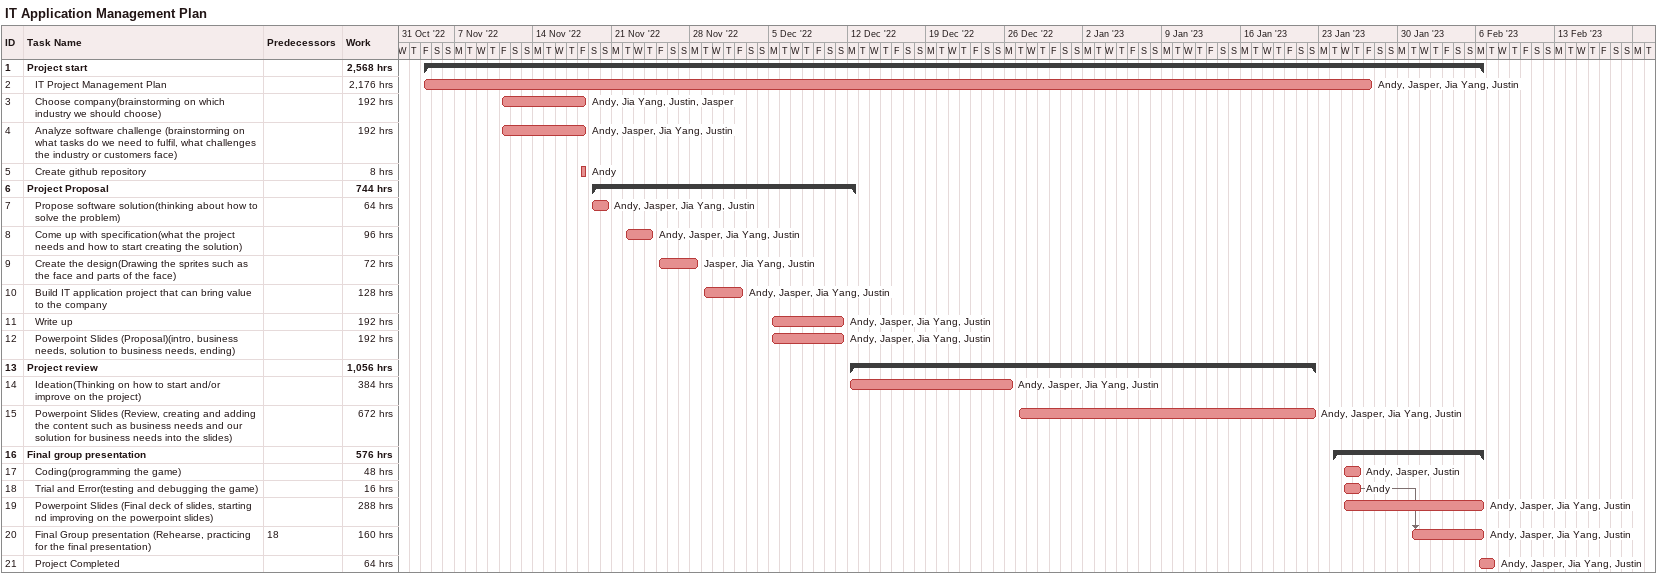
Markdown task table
IT Application Management Plan

| ID | Level | Task | Start | Finish | Predecessors | Resources | Work (h) |
|---|---|---|---|---|---|---|---|
| 1 | 1 | **Project start** | 2022-11-04 | 2023-02-06 |  |  | 2568 |
| 2 | 2 | IT Project Management Plan | 2022-11-04 | 2023-01-27 |  | Andy, Jasper, Jia Yang, Justin | 2176 |
| 3 | 2 | Choose company(brainstorming on which industry we should choose) | 2022-11-11 | 2022-11-18 |  | Andy, Jia Yang, Justin, Jasper | 192 |
| 4 | 2 | Analyze software challenge (brainstorming on what tasks do we need to fulfil, what challenges the industry or customers face) | 2022-11-11 | 2022-11-18 |  | Andy, Jasper, Jia Yang, Justin | 192 |
| 5 | 2 | Create github repository | 2022-11-18 | 2022-11-18 |  | Andy | 8 |
| 6 | 1 | **Project Proposal** | 2022-11-19 | 2022-12-12 |  |  | 744 |
| 7 | 2 | Propose software solution(thinking about how to solve the problem) | 2022-11-19 | 2022-11-20 |  | Andy, Jasper, Jia Yang, Justin | 64 |
| 8 | 2 | Come up with specification(what the project needs and how to start creating the solution) | 2022-11-22 | 2022-11-24 |  | Andy, Jasper, Jia Yang, Justin | 96 |
| 9 | 2 | Create the design(Drawing the sprites such as the face and parts of the face) | 2022-11-25 | 2022-11-28 |  | Jasper, Jia Yang, Justin | 72 |
| 10 | 2 | Build IT application project that can bring value to the company | 2022-11-29 | 2022-12-02 |  | Andy, Jasper, Jia Yang, Justin | 128 |
| 11 | 2 | Write up | 2022-12-05 | 2022-12-11 |  | Andy, Jasper, Jia Yang, Justin | 192 |
| 12 | 2 | Powerpoint Slides (Proposal)(intro, business needs, solution to business needs, ending) | 2022-12-05 | 2022-12-11 |  | Andy, Jasper, Jia Yang, Justin | 192 |
| 13 | 1 | **Project review** | 2022-12-12 | 2023-01-22 |  |  | 1056 |
| 14 | 2 | Ideation(Thinking on how to start and/or improve on the project) | 2022-12-12 | 2022-12-26 |  | Andy, Jasper, Jia Yang, Justin | 384 |
| 15 | 2 | Powerpoint Slides (Review, creating and adding the content such as business needs and our solution for business needs into the slides) | 2022-12-27 | 2023-01-22 |  | Andy, Jasper, Jia Yang, Justin | 672 |
| 16 | 1 | **Final group presentation** | 2023-01-24 | 2023-02-06 |  |  | 576 |
| 17 | 2 | Coding(programming the game) | 2023-01-25 | 2023-01-26 |  | Andy, Jasper, Justin | 48 |
| 18 | 2 | Trial and Error(testing and debugging the game) | 2023-01-25 | 2023-01-26 |  | Andy | 16 |
| 19 | 2 | Powerpoint Slides (Final deck of slides, starting nd improving on the powerpoint slides) | 2023-01-25 | 2023-02-06 |  | Andy, Jasper, Jia Yang, Justin | 288 |
| 20 | 2 | Final Group presentation (Rehearse, practicing for the final presentation) | 2023-01-31 | 2023-02-06 | 18 | Andy, Jasper, Jia Yang, Justin | 160 |
| 21 | 2 | Project Completed | 2023-02-06 | 2023-02-07 |  | Andy, Jasper, Jia Yang, Justin | 64 |
